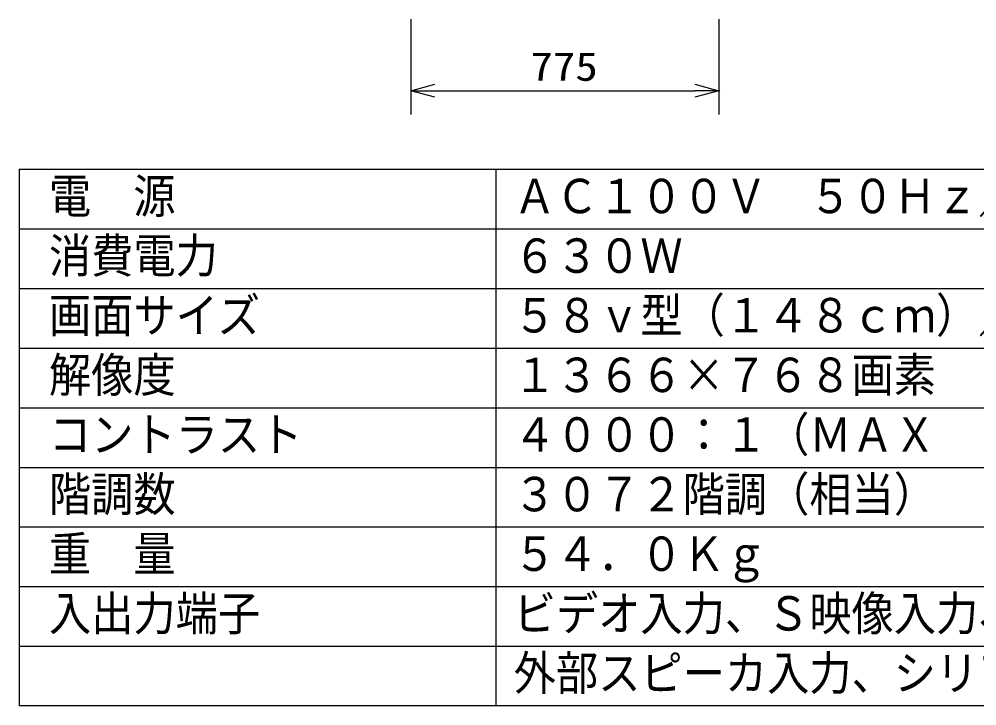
# Model space of a CAD drawing. Units: millimetres, scale not verified. Extents: x -63 to 63, y -57 to 57.
# Drawn here: x -62.5 to 17.9, y -56.5 to 1.1 of the extents above; entities that cross this region are included whole.
import ezdxf
from ezdxf.enums import TextEntityAlignment as Align

# ---------------------------------------------------------------- set-up
doc = ezdxf.new("R2010")
doc.units = ezdxf.units.MM
doc.header["$LTSCALE"] = 0.190236
doc.header["$PDMODE"] = 32
doc.header["$PDSIZE"] = 0.0951
for name, color, linetype in [('0-1_SUNPO', 3, 'Continuous'), ('0-2_MOJI1', 2, 'Continuous'), ('0-3_WAKU', 1, 'Continuous'), ('0-5_DEFPOINTS', 7, 'Continuous')]:
    doc.layers.add(name, color=color, linetype=linetype)
doc.styles.add('ＭＳ ゴシック', font='')
doc.styles.get('ＭＳ ゴシック').set_extended_font_data('MS Gothic')

# ---------------------------------------------------------------- blocks, each defined once
blk = doc.blocks.new('_OPEN30')
at = {"layer": '0-2_MOJI1', "color": 7}
blk.add_line((0, 0), (-1, 0), dxfattribs=at)
blk.add_lwpolyline([(-1, 0.26795), (0, 0), (-1, -0.26795)], dxfattribs=at)

msp = doc.modelspace()

# ---------------------------------------------------------------- linework, layer by layer
at = {"layer": '0-1_SUNPO'}
for p, q in [((-29.6189, 1.0847), (-29.6189, -6.9153)), ((-3.7855, 1.0847), (-3.7855, -6.9153)), ((-27.6189, -4.9153), (-5.7855, -4.9153))]:
    msp.add_line(p, q, dxfattribs=at)
at = {"layer": '0-3_WAKU', "color": 4}
for p, q in [((-62.5001, -11.5), (62.5001, -11.5)), ((-62.5001, -11.5), (-62.5001, -56.5001)), ((-22.5, -11.5), (-22.5, -56.5001)), ((62.5001, -56.5001), (-62.5001, -56.5001))]:
    msp.add_line(p, q, dxfattribs=at)
at = {"layer": '0-3_WAKU'}
for p, q in [((-62.5001, -16.5), (62.5001, -16.5)), ((-62.5001, -21.5), (62.5001, -21.5)), ((-62.5001, -26.5), (62.5001, -26.5)), ((-62.5001, -31.5001), (62.5001, -31.5001)), ((-62.5001, -36.5001), (62.5001, -36.5001)), ((-62.5001, -41.5001), (62.5001, -41.5001)), ((-62.5001, -46.5001), (62.5001, -46.5001)), ((-62.5001, -51.5001), (62.5001, -51.5001))]:
    msp.add_line(p, q, dxfattribs=at)
at = {"layer": '0-5_DEFPOINTS'}
msp.add_point((-3.7855, -4.9153), dxfattribs=at)

# ---------------------------------------------------------------- block references
at = {"layer": '0-1_SUNPO', "xscale": 2, "yscale": 2, "rotation": 180}
msp.add_blockref('_OPEN30', (-29.6189, -4.9153), dxfattribs=at)
at = {"layer": '0-1_SUNPO', "xscale": 2, "yscale": 2}
msp.add_blockref('_OPEN30', (-3.7855, -4.9153), dxfattribs=at)

# ---------------------------------------------------------------- texts
at = {"layer": '0-1_SUNPO', "style": 'ＭＳ ゴシック', "width": 1.15}
msp.add_text('775', height=2.406, dxfattribs=at).set_placement((-19.5893, -4.8057), align=Align.BOTTOM_LEFT)
at = {"layer": '0-2_MOJI1', "style": 'ＭＳ ゴシック', "width": 0.9}
for s, p in [('電  源', (-60.0001, -16.0551)), ('ＡＣ１００Ｖ\u3000５０Ｈｚ／６０Ｈｚ', (-21, -16.0551)), ('消費電力', (-60.0001, -21.0552)), ('６３０Ｗ', (-21, -21.0552)), ('画面サイズ', (-60.0001, -26.0552)), ('５８ｖ型（１４８ｃｍ）／１６：９', (-21, -26.0552)), ('解像度', (-60.0001, -31.0552)), ('１３６６×７６８画素', (-21, -31.0552)), ('コントラスト', (-60.0001, -36.0552)), ('４０００：１（ＭＡＸ\u3000１００００：１）', (-21, -36.0552)), ('階調数', (-60.0001, -41.0552)), ('３０７２階調（相当）', (-21, -41.0552)), ('重\u3000量', (-60.0001, -46.0552)), ('５４．０Ｋｇ', (-21, -46.0552)), ('入出力端子', (-60.0001, -51.0552)), ('ビデオ入力、Ｓ映像入力、ＰＣ入力', (-21, -51.0552)), ('外部スピーカ入力、シリアル', (-21, -56.0552))]:
    msp.add_text(s, height=2.887, dxfattribs=at).set_placement(p, align=Align.BOTTOM_LEFT)

doc.saveas('drawing.dxf')
